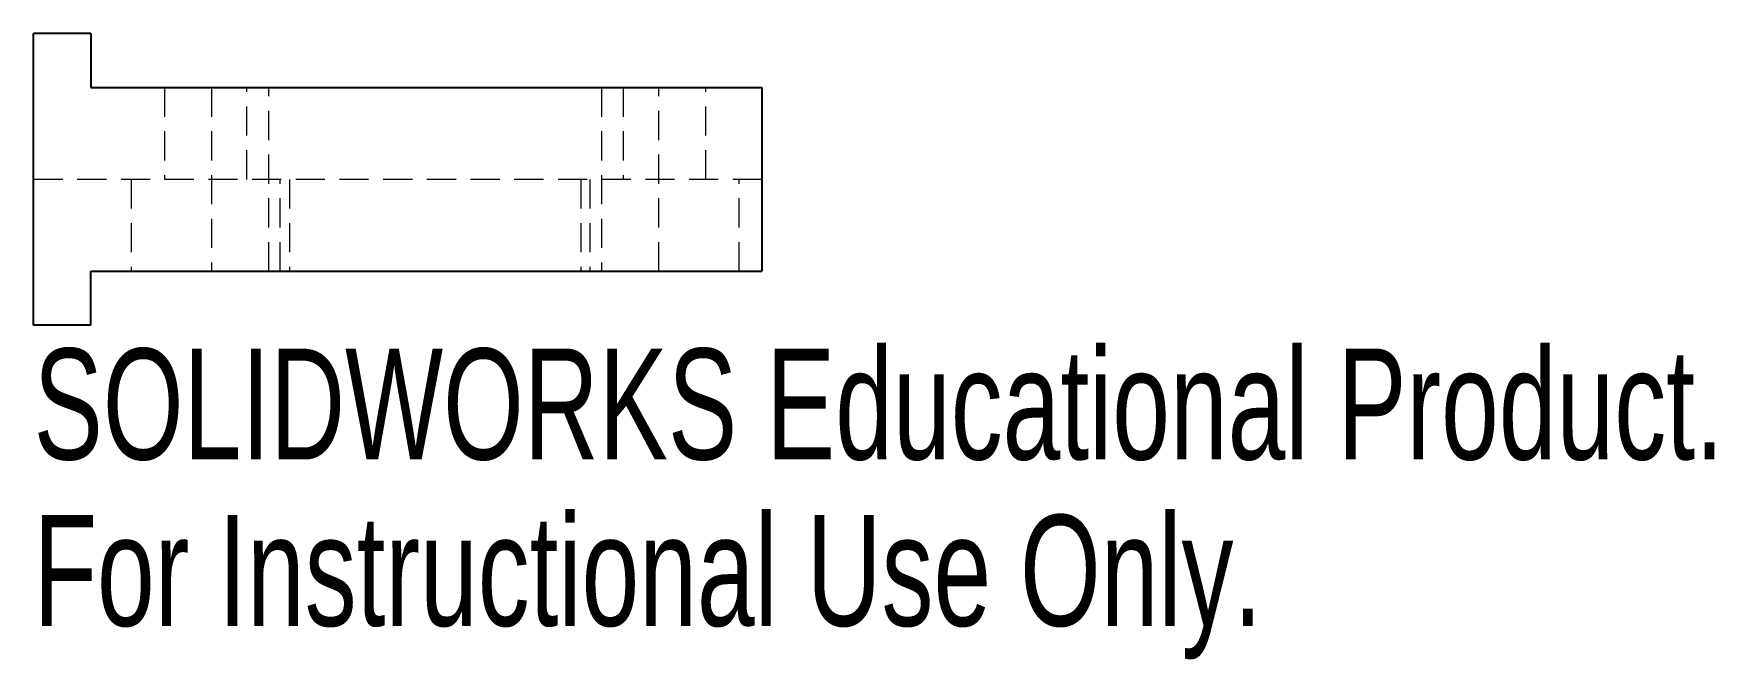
# Model space of a CAD drawing. Header units: millimetres. Extents: x -17.5 to 55.8, y -24.9 to 2.4.
import ezdxf

# ---------------------------------------------------------------- set-up
doc = ezdxf.new("R2010")
doc.units = ezdxf.units.MM
doc.linetypes.add('HIDDEN', pattern=[1.905, 1.27, -0.635])
doc.styles.add('SLDTEXTSTYLE0', font='TXT', dxfattribs={"width": 0.7})

msp = doc.modelspace()

# ---------------------------------------------------------------- linework, layer by layer
at = {"color": 7, "linetype": 'Continuous', "lineweight": 25}
for p, q in [((-17.5, -10.35), (-17.5, 2.35)), ((-15, 2.35), (-17.5, 2.35)), ((-15, 2.35), (-15, 0)), ((-15, 0), (14.25, 0)), ((14.25, 0), (14.25, -8)), ((-15, -8), (14.25, -8)), ((-15, -10.35), (-15, -8)), ((-15, -10.35), (-17.5, -10.35))]:
    msp.add_line(p, q, dxfattribs=at)
at = {"color": 7, "linetype": 'HIDDEN', "lineweight": 18}
for p, q in [((-11.8, 0), (-11.8, -4)), ((-9.75, 0), (-9.75, -8)), ((-8.2, -4), (-8.2, 0)), ((-7.25, -8), (-7.25, 0)), ((7.25, 0), (7.25, -8)), ((8.2, 0), (8.2, -4)), ((9.75, -8), (9.75, 0)), ((11.8, -4), (11.8, 0)), ((14.25, -4), (-17.5, -4)), ((-13.25, -4), (-13.25, -8)), ((-6.75, -8), (-6.75, -4)), ((-6.35, -4), (-6.35, -8)), ((6.35, -4), (6.35, -8)), ((6.75, -4), (6.75, -8)), ((13.25, -8), (13.25, -4))]:
    msp.add_line(p, q, dxfattribs=at)

# ---------------------------------------------------------------- texts
at = {"color": 7, "linetype": 'Continuous', "char_height": 4.83362, "attachment_point": 1, "style": 'SLDTEXTSTYLE0'}
for s, insert in [('SOLIDWORKS Educational Product.', (-17.5, -11.37)), ('For Instructional Use Only.', (-17.5, -18.62))]:
    msp.add_mtext(s, dxfattribs=dict(at, insert=insert))

doc.saveas('drawing.dxf')
